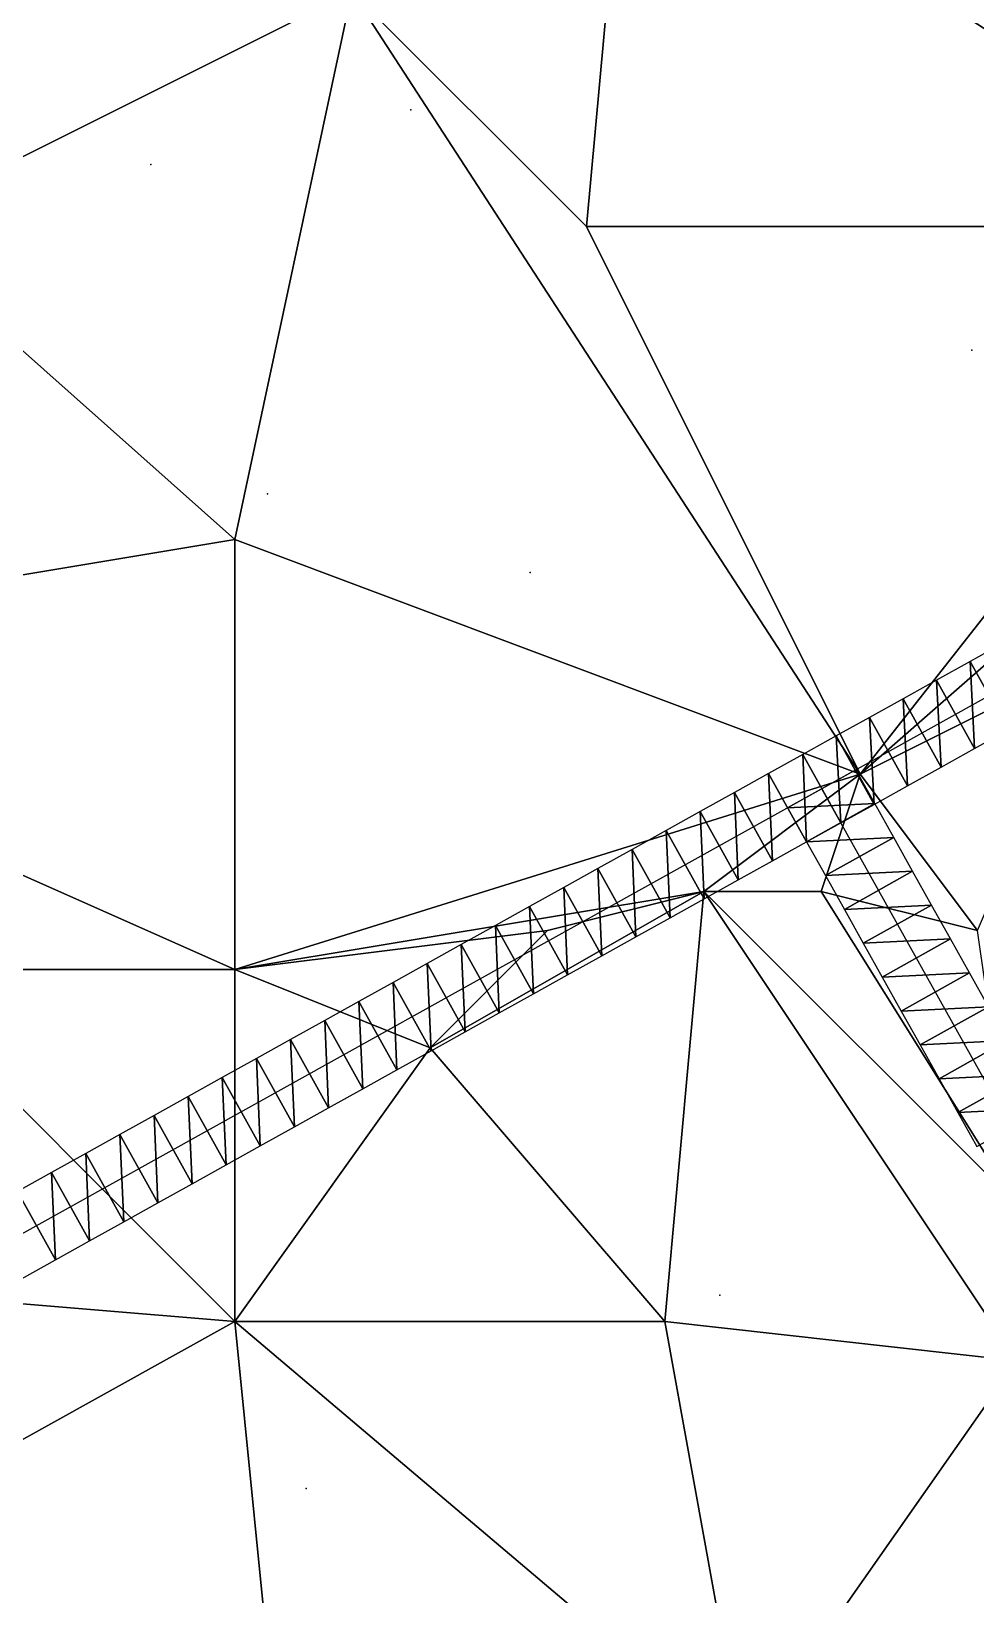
# Model space of a CAD drawing. Header units: metres. Extents: x -1103 to 901, y -902 to 905.
# Drawn here: x 689.6 to 737.9, y 412 to 492 of the extents above; entities that cross this region are included whole.
import ezdxf

# ---------------------------------------------------------------- set-up
doc = ezdxf.new("R2010")
doc.units = ezdxf.units.M
for name, color, linetype in [('OSM_ROAD_AXES', 2, 'CONTINUOUS'), ('OSM_ROAD_SURFACE', 9, 'CONTINUOUS'), ('OSM_TERRAIN', 3, 'CONTINUOUS'), ('OSM_TREES', 3, 'CONTINUOUS')]:
    doc.layers.add(name, color=color, linetype=linetype)

msp = doc.modelspace()

# ---------------------------------------------------------------- linework, layer by layer
at = {"layer": 'OSM_ROAD_AXES'}
for points in [[(750.565, 464.671, 7.186), (730.027, 453.248, 8.745), (644.459, 405.651, 13.226)], [(746.583, 277.763, 12.647), (757.847, 276.591, 12.697), (770.305, 277.918, 12.1), (774.903, 279.831, 11.802), (777.268, 281.744, 11.561), (779.789, 285.272, 11.19), (782.165, 289.253, 10.567), (783.647, 293.234, 10.269), (783.647, 300.003, 9.782), (782.464, 310.464, 9.037), (778.308, 323.713, 9.006), (777.424, 326.511, 9.046), (777.722, 331.521, 9.02), (779.646, 334.905, 8.96), (782.608, 337.703, 8.776), (785.571, 339.914, 8.448), (788.246, 344.626, 8.371), (788.544, 347.866, 8.373), (786.466, 352.577, 8.569), (779.293, 364.609, 9.83), (754.234, 409.963, 8.068), (730.027, 453.248, 8.745)]]:
    msp.add_polyline3d(points, dxfattribs=at)
at = {"layer": 'OSM_ROAD_SURFACE'}
for points in [[(739.324, 460.707, 7.995), (737.612, 459.755, 8.166), (739.557, 456.26, 8.05)], [(737.612, 459.755, 8.166), (735.901, 458.804, 8.336), (737.845, 455.308, 8.183)], [(737.612, 459.755, 8.166), (737.845, 455.308, 8.183), (739.557, 456.26, 8.05)], [(735.901, 458.804, 8.336), (734.189, 457.852, 8.441), (736.134, 454.356, 8.315)], [(735.901, 458.804, 8.336), (736.134, 454.356, 8.315), (737.845, 455.308, 8.183)], [(734.189, 457.852, 8.441), (732.478, 456.9, 8.536), (734.422, 453.404, 8.448)], [(734.189, 457.852, 8.441), (734.422, 453.404, 8.448), (736.134, 454.356, 8.315)], [(732.478, 456.9, 8.536), (730.766, 455.948, 8.643), (732.711, 452.452, 8.575)], [(732.478, 456.9, 8.536), (732.711, 452.452, 8.575), (734.422, 453.404, 8.448)], [(730.766, 455.948, 8.643), (729.055, 454.996, 8.723), (730.999, 451.5, 8.692)], [(730.766, 455.948, 8.643), (730.999, 451.5, 8.692), (732.711, 452.452, 8.575)], [(729.055, 454.996, 8.723), (727.309, 454.024, 8.951), (729.253, 450.529, 8.927)], [(729.055, 454.996, 8.723), (729.253, 450.529, 8.927), (730.999, 451.5, 8.692)], [(732.741, 452.493, 8.573), (731.773, 454.224, 8.585), (728.281, 452.272, 9.008)], [(727.309, 454.024, 8.951), (725.562, 453.053, 9.178), (727.507, 449.557, 9.161)], [(727.309, 454.024, 8.951), (727.507, 449.557, 9.161), (729.253, 450.529, 8.927)], [(725.562, 453.053, 9.178), (723.816, 452.082, 9.406), (725.76, 448.586, 9.396)], [(725.562, 453.053, 9.178), (725.76, 448.586, 9.396), (727.507, 449.557, 9.161)], [(723.816, 452.082, 9.406), (722.07, 451.11, 9.633), (724.014, 447.615, 9.638)], [(723.816, 452.082, 9.406), (724.014, 447.615, 9.638), (725.76, 448.586, 9.396)], [(732.741, 452.493, 8.573), (728.281, 452.272, 9.008), (729.25, 450.54, 8.927)], [(733.709, 450.761, 8.567), (732.741, 452.493, 8.573), (729.25, 450.54, 8.927)], [(722.07, 451.11, 9.633), (720.323, 450.139, 9.853), (722.268, 446.643, 9.84)], [(722.07, 451.11, 9.633), (722.268, 446.643, 9.84), (724.014, 447.615, 9.638)], [(733.709, 450.761, 8.567), (729.25, 450.54, 8.927), (730.218, 448.809, 8.78)], [(734.677, 449.03, 8.561), (733.709, 450.761, 8.567), (730.218, 448.809, 8.78)], [(720.323, 450.139, 9.853), (718.577, 449.167, 10.067), (720.521, 445.672, 10.045)], [(720.323, 450.139, 9.853), (720.521, 445.672, 10.045), (722.268, 446.643, 9.84)], [(718.577, 449.167, 10.067), (716.831, 448.196, 10.28), (718.775, 444.7, 10.249)], [(718.577, 449.167, 10.067), (718.775, 444.7, 10.249), (720.521, 445.672, 10.045)], [(734.677, 449.03, 8.561), (730.218, 448.809, 8.78), (731.186, 447.077, 8.762)], [(735.646, 447.298, 8.555), (734.677, 449.03, 8.561), (731.186, 447.077, 8.762)], [(716.831, 448.196, 10.28), (715.084, 447.225, 10.493), (717.029, 443.729, 10.453)], [(716.831, 448.196, 10.28), (717.029, 443.729, 10.453), (718.775, 444.7, 10.249)], [(715.084, 447.225, 10.493), (713.338, 446.253, 10.706), (715.283, 442.758, 10.658)], [(715.084, 447.225, 10.493), (715.283, 442.758, 10.658), (717.029, 443.729, 10.453)], [(735.646, 447.298, 8.555), (731.186, 447.077, 8.762), (732.155, 445.346, 8.741)], [(736.614, 445.567, 8.541), (735.646, 447.298, 8.555), (732.155, 445.346, 8.741)], [(713.338, 446.253, 10.706), (711.592, 445.282, 10.778), (713.536, 441.786, 10.862)], [(713.338, 446.253, 10.706), (713.536, 441.786, 10.862), (715.283, 442.758, 10.658)], [(736.614, 445.567, 8.541), (732.155, 445.346, 8.741), (733.123, 443.615, 8.719)], [(737.582, 443.836, 8.519), (736.614, 445.567, 8.541), (733.123, 443.615, 8.719)], [(711.592, 445.282, 10.778), (709.846, 444.311, 11.019), (711.79, 440.815, 11.066)], [(711.592, 445.282, 10.778), (711.79, 440.815, 11.066), (713.536, 441.786, 10.862)], [(709.846, 444.311, 11.019), (708.099, 443.339, 11.259), (710.044, 439.844, 11.268)], [(709.846, 444.311, 11.019), (710.044, 439.844, 11.268), (711.79, 440.815, 11.066)], [(737.582, 443.836, 8.519), (733.123, 443.615, 8.719), (734.091, 441.883, 8.697)], [(738.551, 442.104, 8.497), (737.582, 443.836, 8.519), (734.091, 441.883, 8.697)], [(708.099, 443.339, 11.259), (706.353, 442.368, 11.5), (708.297, 438.872, 11.401)], [(708.099, 443.339, 11.259), (708.297, 438.872, 11.401), (710.044, 439.844, 11.268)], [(706.353, 442.368, 11.5), (704.607, 441.397, 11.69), (706.551, 437.901, 11.531)], [(706.353, 442.368, 11.5), (706.551, 437.901, 11.531), (708.297, 438.872, 11.401)], [(704.607, 441.397, 11.69), (702.86, 440.425, 11.82), (704.805, 436.93, 11.661)], [(704.607, 441.397, 11.69), (704.805, 436.93, 11.661), (706.551, 437.901, 11.531)], [(738.551, 442.104, 8.497), (734.091, 441.883, 8.697), (735.059, 440.152, 8.676)], [(739.519, 440.373, 8.492), (738.551, 442.104, 8.497), (735.059, 440.152, 8.676)], [(702.86, 440.425, 11.82), (701.114, 439.454, 11.95), (703.059, 435.958, 11.791)], [(702.86, 440.425, 11.82), (703.059, 435.958, 11.791), (704.805, 436.93, 11.661)], [(739.519, 440.373, 8.492), (735.059, 440.152, 8.676), (736.028, 438.42, 8.654)], [(740.487, 438.641, 8.487), (739.519, 440.373, 8.492), (736.028, 438.42, 8.654)], [(701.114, 439.454, 11.95), (699.368, 438.482, 12.03), (701.312, 434.987, 11.921)], [(701.114, 439.454, 11.95), (701.312, 434.987, 11.921), (703.059, 435.958, 11.791)], [(699.368, 438.482, 12.03), (697.622, 437.511, 12.022), (699.566, 434.015, 12.017)], [(699.368, 438.482, 12.03), (699.566, 434.015, 12.017), (701.312, 434.987, 11.921)], [(740.487, 438.641, 8.487), (736.028, 438.42, 8.654), (736.996, 436.689, 8.639)], [(741.455, 436.91, 8.482), (740.487, 438.641, 8.487), (736.996, 436.689, 8.639)], [(697.622, 437.511, 12.022), (695.875, 436.54, 12.014), (697.82, 433.044, 12.009)], [(697.622, 437.511, 12.022), (697.82, 433.044, 12.009), (699.566, 434.015, 12.017)], [(741.455, 436.91, 8.482), (736.996, 436.689, 8.639), (737.964, 434.958, 8.628)], [(695.875, 436.54, 12.014), (694.129, 435.568, 12.006), (696.073, 432.073, 12.001)], [(695.875, 436.54, 12.014), (696.073, 432.073, 12.001), (697.82, 433.044, 12.009)], [(694.129, 435.568, 12.006), (692.383, 434.597, 11.998), (694.327, 431.101, 11.996)], [(694.129, 435.568, 12.006), (694.327, 431.101, 11.996), (696.073, 432.073, 12.001)], [(692.383, 434.597, 11.998), (690.636, 433.626, 11.999), (692.581, 430.13, 12.002)], [(692.383, 434.597, 11.998), (692.581, 430.13, 12.002), (694.327, 431.101, 11.996)], [(690.636, 433.626, 11.999), (688.89, 432.654, 12.006), (690.835, 429.159, 12.008)], [(690.636, 433.626, 11.999), (690.835, 429.159, 12.008), (692.581, 430.13, 12.002)], [(688.89, 432.654, 12.006), (689.088, 428.187, 12.014), (690.835, 429.159, 12.008)]]:
    msp.add_3dface(points, dxfattribs=at)
at = {"layer": 'OSM_TERRAIN'}
for points in [[(682, 482, 9.092), (706, 494, 10.026), (682, 520, 8.986)], [(754, 482, 7.24), (742, 520, 11.694), (720, 504, 10.99)], [(706, 494, 10.026), (718, 482, 9.157), (720, 504, 10.99)], [(718, 482, 9.157), (754, 482, 7.24), (720, 504, 10.99)], [(700, 466, 10.05), (706, 494, 10.026), (682, 482, 9.092)], [(700, 466, 10.05), (732, 454, 8.523), (706, 494, 10.026)], [(732, 454, 8.523), (718, 482, 9.157), (706, 494, 10.026)], [(664, 460, 10.255), (700, 466, 10.05), (682, 482, 9.092)], [(718, 482, 9.157), (732, 454, 8.523), (754, 482, 7.24)], [(732, 454, 8.523), (748, 468, 7.224), (754, 482, 7.24)], [(744, 460, 7.614), (748, 468, 7.224), (732, 454, 8.523)], [(700, 444, 12), (700, 466, 10.05), (664, 460, 10.255)], [(700, 466, 10.05), (700, 444, 12), (732, 454, 8.523)], [(682, 444, 11.95), (700, 444, 12), (664, 460, 10.255)], [(738, 446, 8.424), (744, 460, 7.614), (732, 454, 8.523)], [(724, 448, 9.585), (732, 454, 8.523), (700, 444, 12)], [(724, 448, 9.585), (730, 448, 8.754), (732, 454, 8.523)], [(730, 448, 8.754), (738, 446, 8.424), (732, 454, 8.523)], [(700, 444, 12), (716, 446, 10.23), (724, 448, 9.585)], [(722, 426, 9.961), (724, 448, 9.585), (710, 440, 11.224)], [(716, 446, 10.23), (710, 440, 11.224), (724, 448, 9.585)], [(722, 426, 9.961), (740, 424, 8.814), (724, 448, 9.585)], [(740, 424, 8.814), (740, 432, 8.506), (724, 448, 9.585)], [(724, 448, 9.585), (740, 432, 8.506), (730, 448, 8.754)], [(740, 432, 8.506), (738, 446, 8.424), (730, 448, 8.754)], [(710, 440, 11.224), (716, 446, 10.23), (700, 444, 12)], [(676, 428, 11.996), (700, 426, 11.942), (682, 444, 11.95)], [(682, 444, 11.95), (700, 426, 11.942), (700, 444, 12)], [(700, 426, 11.942), (710, 440, 11.224), (700, 444, 12)], [(700, 426, 11.942), (722, 426, 9.961), (710, 440, 11.224)], [(664, 406, 12.951), (700, 426, 11.942), (676, 428, 11.996)], [(664, 406, 12.951), (702, 406, 10.99), (700, 426, 11.942)], [(702, 406, 10.99), (726, 404, 9.569), (700, 426, 11.942)], [(700, 426, 11.942), (726, 404, 9.569), (722, 426, 9.961)], [(726, 404, 9.569), (740, 424, 8.814), (722, 426, 9.961)], [(738, 406, 8.375), (740, 424, 8.814), (726, 404, 9.569)]]:
    msp.add_3dface(points, dxfattribs=at)
at = {"layer": 'OSM_TREES'}
for p in [(709.014, 487.973, 9.84), (695.705, 485.176, 9.663), (737.699, 475.686, 8.133), (701.674, 468.333, 9.996), (715.116, 464.307, 9.363), (724.82, 427.348, 9.762), (703.652, 417.461, 11.38)]:
    msp.add_point(p, dxfattribs=at)

doc.saveas('drawing.dxf')
